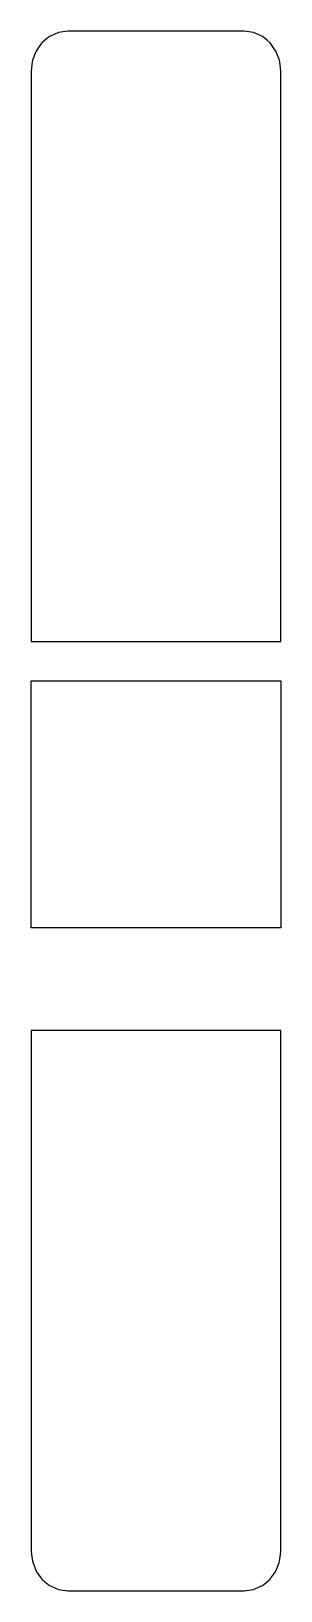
# Model space of a CAD drawing. Header units: metres. Extents: x 2.4 to 16, y -15.1 to 69.8.
import ezdxf

# ---------------------------------------------------------------- set-up
doc = ezdxf.new("R2010")
doc.units = ezdxf.units.M

msp = doc.modelspace()

# ---------------------------------------------------------------- linework, layer by layer
for p, q in [((3.882, 69.776), (3.649, 69.672)), ((4.134, 69.812), (3.882, 69.776)), ((4.4, 69.85), (4.134, 69.812)), ((9, 69.85), (4.4, 69.85)), ((14, 69.85), (9, 69.85)), ((14.253, 69.814), (14, 69.85)), ((14.518, 69.776), (14.253, 69.814)), ((14.771, 69.663), (14.518, 69.776)), ((2.878, 69.064), (2.668, 68.769)), ((2.986, 69.217), (2.878, 69.064)), ((3.224, 69.414), (2.986, 69.217)), ((3.4, 69.56), (3.224, 69.414)), ((3.649, 69.672), (3.4, 69.56)), ((15, 69.56), (14.771, 69.663)), ((15.249, 69.354), (15, 69.56)), ((15.414, 69.217), (15.249, 69.354)), ((15.641, 68.897), (15.414, 69.217)), ((15.732, 68.769), (15.641, 68.897)), ((2.459, 68.176), (2.4, 67.665)), ((2.468, 68.248), (2.459, 68.176)), ((2.621, 68.648), (2.468, 68.248)), ((2.668, 68.769), (2.621, 68.648)), ((15.905, 68.318), (15.732, 68.769)), ((15.932, 68.248), (15.905, 68.318)), ((15.941, 68.176), (15.932, 68.248)), ((16, 67.665), (15.941, 68.176)), ((2.4, 67.665), (2.4, 67.099)), ((16, 66.548), (16, 67.665)), ((2.4, 67.099), (2.4, 67.035)), ((2.4, 67.035), (2.4, 65.042)), ((16, 66.182), (16, 66.548)), ((16, 63.207), (16, 66.182)), ((2.4, 65.042), (2.4, 63.674)), ((2.4, 63.674), (2.4, 63.37)), ((2.4, 63.37), (2.4, 62.323)), ((16, 62.393), (16, 63.207)), ((2.4, 62.323), (2.4, 61.487)), ((16, 61.067), (16, 62.393)), ((2.4, 61.487), (2.4, 61.116)), ((2.4, 61.116), (2.4, 60.418)), ((2.4, 60.418), (2.4, 60.009)), ((16, 60.33), (16, 61.067)), ((16, 59.542), (16, 60.33)), ((2.4, 60.009), (2.4, 59.401)), ((16, 59.029), (16, 59.542)), ((2.4, 59.401), (2.4, 58.844)), ((2.4, 58.844), (2.4, 58.418)), ((16, 58.649), (16, 59.029)), ((16, 59.029), (16, 59.029)), ((16, 58.342), (16, 58.649)), ((2.4, 58.418), (2.4, 57.889)), ((2.4, 57.889), (2.4, 57.46)), ((16, 58.076), (16, 58.342)), ((16, 57.83), (16, 58.076)), ((16, 57.591), (16, 57.83)), ((2.4, 57.46), (2.4, 56.928)), ((2.4, 56.928), (2.4, 56.518)), ((16, 56.757), (16, 57.591)), ((2.4, 56.518), (2.4, 56.177)), ((2.4, 56.177), (2.4, 55.932)), ((16, 55.987), (16, 56.757)), ((2.4, 55.932), (2.4, 52.71)), ((16, 43.169), (16, 55.987)), ((2.4, 52.71), (2.4, 49.441)), ((2.4, 49.441), (2.4, 43.169)), ((2.4, 43.169), (2.4, 36.592)), ((16, 36.592), (16, 43.169)), ((2.4, 36.592), (12.654, 36.592)), ((12.654, 36.592), (16, 36.592)), ((2.4, 30.899), (2.4, 34.461)), ((2.4, 34.461), (5.746, 34.461)), ((5.746, 34.461), (16, 34.461)), ((16, 34.461), (16, 27.932)), ((16, 34.461), (16, 34.461)), ((2.4, 27.932), (2.4, 30.899)), ((2.4, 26.386), (2.4, 27.932)), ((16, 27.932), (16, 24.068)), ((2.4, 24.068), (2.4, 26.386)), ((2.4, 22.366), (2.4, 24.068)), ((16, 24.068), (16, 21.003)), ((2.4, 21.003), (2.4, 22.366)), ((7.214, 21.003), (2.4, 21.003)), ((16, 21.003), (7.214, 21.003)), ((11.186, 15.408), (2.4, 15.408)), ((2.4, 15.408), (2.4, 12.239)), ((16, 15.408), (11.186, 15.408)), ((16, 12.239), (16, 15.408)), ((2.4, 12.239), (2.4, 7.105)), ((16, 0.002), (16, 12.239)), ((16, 12.239), (16, 12.239)), ((2.4, 7.105), (2.4, 2.964)), ((2.4, 2.964), (2.4, -0.597)), ((16, -0.837), (16, 0.002)), ((2.4, -0.597), (2.4, -0.91)), ((16, -1.768), (16, -0.837)), ((2.4, -0.91), (2.4, -1.301)), ((2.4, -1.301), (2.4, -1.731)), ((2.4, -1.731), (2.4, -2.266)), ((2.4, -2.266), (2.4, -2.694)), ((16, -1.902), (16, -1.768)), ((16, -2.043), (16, -1.902)), ((16, -2.202), (16, -2.043)), ((16, -2.392), (16, -2.202)), ((16, -2.641), (16, -2.392)), ((2.4, -2.694), (2.4, -3.249)), ((2.4, -3.249), (2.4, -3.841)), ((16, -3.613), (16, -2.641)), ((2.4, -3.841), (2.4, -4.262)), ((16, -3.975), (16, -3.613)), ((16, -4.58), (16, -3.975)), ((2.4, -4.262), (2.4, -4.929)), ((2.4, -4.929), (2.4, -5.317)), ((16, -5.768), (16, -4.58)), ((2.4, -5.317), (2.4, -6.103)), ((16, -7.14), (16, -5.768)), ((2.4, -6.103), (2.4, -7.05)), ((2.4, -7.05), (2.4, -7.397)), ((2.4, -7.397), (2.4, -8.599)), ((16, -8.362), (16, -7.14)), ((16, -12.305), (16, -8.362)), ((2.4, -8.599), (2.4, -10.23)), ((2.4, -10.23), (2.4, -10.443)), ((2.4, -10.443), (2.4, -12.721)), ((2.4, -12.721), (2.4, -12.939)), ((16, -12.513), (16, -12.305)), ((16, -12.939), (16, -12.513)), ((2.4, -12.939), (2.424, -13.146)), ((2.424, -13.146), (2.468, -13.507)), ((2.468, -13.507), (2.666, -14.044)), ((15.732, -14.049), (15.907, -13.576)), ((15.907, -13.576), (15.932, -13.507)), ((15.932, -13.507), (15.976, -13.146)), ((15.976, -13.146), (16, -12.939)), ((2.666, -14.044), (2.668, -14.049)), ((2.668, -14.049), (2.687, -14.077)), ((2.687, -14.077), (2.986, -14.492)), ((15.444, -14.451), (15.713, -14.077)), ((15.713, -14.077), (15.73, -14.052)), ((15.73, -14.052), (15.732, -14.049)), ((2.986, -14.492), (3.031, -14.529)), ((3.031, -14.529), (3.4, -14.832)), ((3.4, -14.832), (3.491, -14.872)), ((3.491, -14.872), (3.882, -15.045)), ((3.882, -15.045), (4.002, -15.062)), ((4.002, -15.062), (4.4, -15.118)), ((4.4, -15.118), (6.753, -15.118)), ((6.753, -15.118), (14, -15.118)), ((14, -15.118), (14.125, -15.1)), ((14.125, -15.1), (14.518, -15.045)), ((14.518, -15.045), (14.624, -14.998)), ((14.624, -14.998), (15, -14.832)), ((15, -14.832), (15.071, -14.774)), ((15.071, -14.774), (15.414, -14.492)), ((15.414, -14.492), (15.444, -14.451))]:
    msp.add_line(p, q)

doc.saveas('drawing.dxf')
